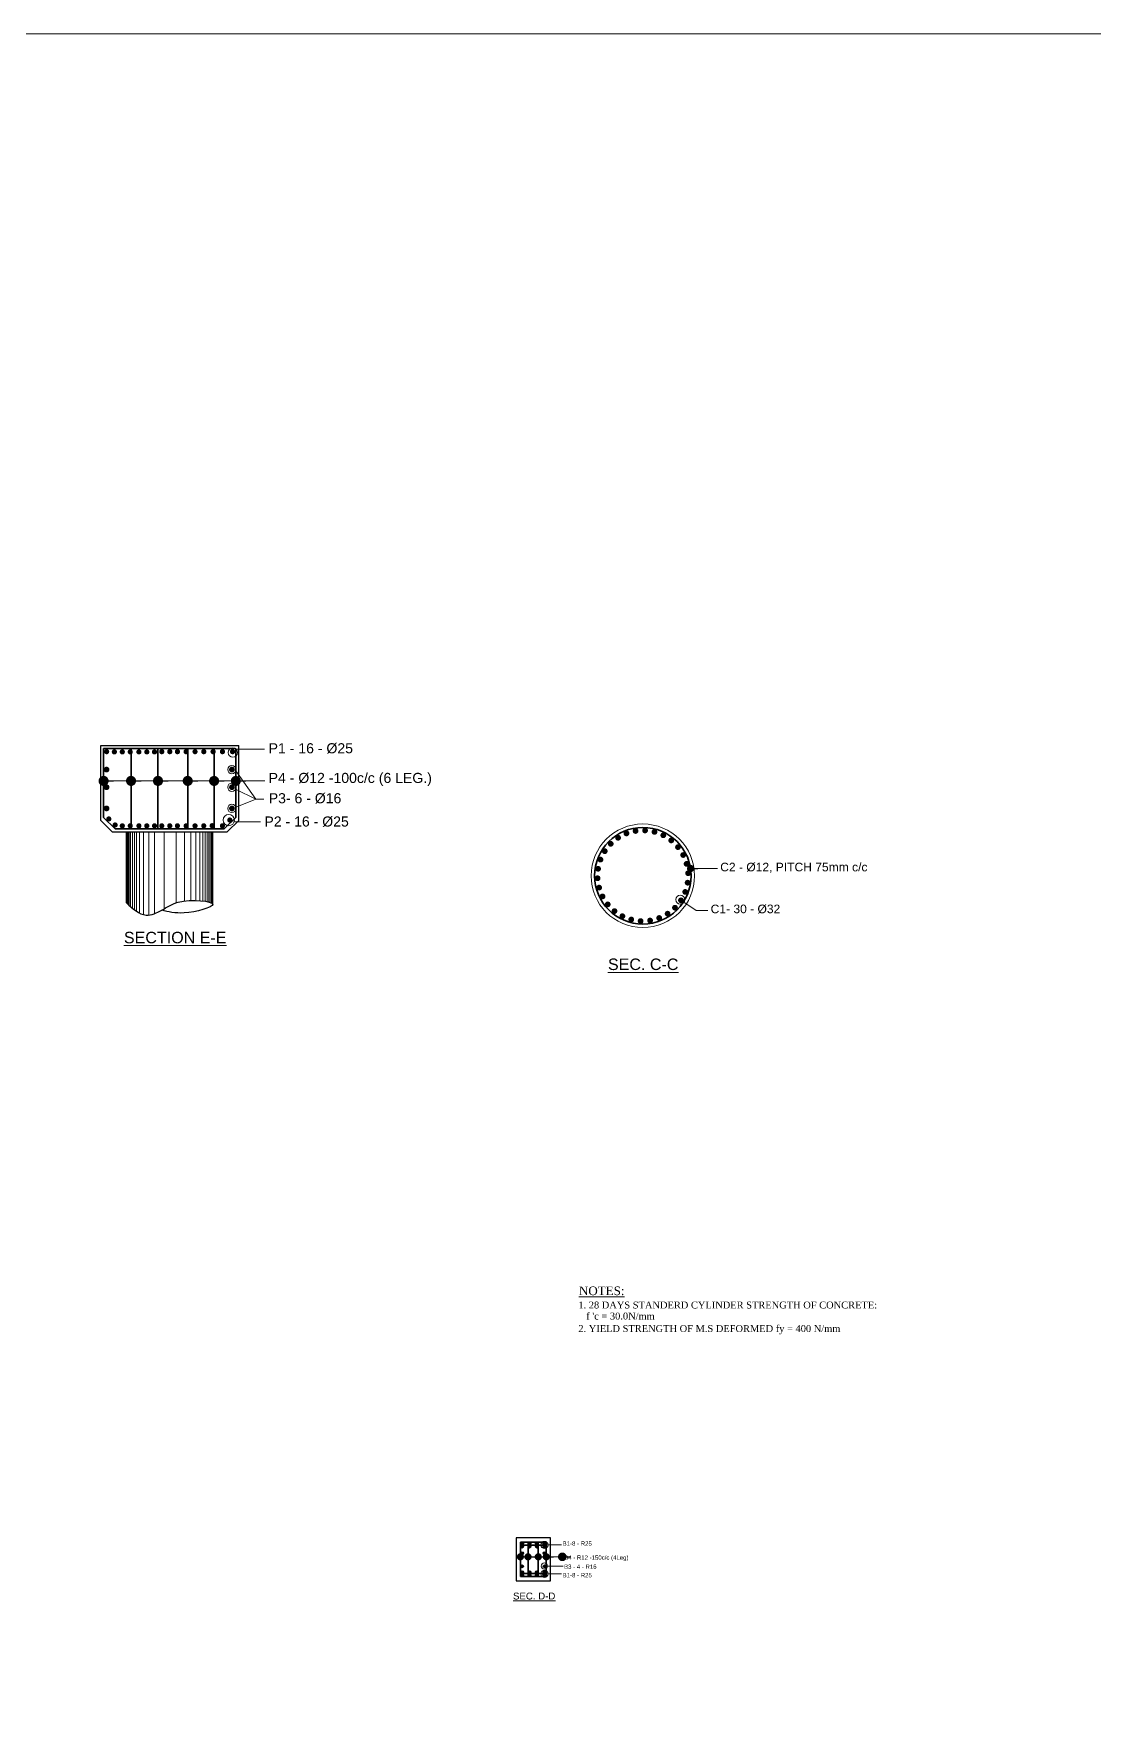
# Model space of a CAD drawing. Header units: millimetres. Extents: x -571543 to 35267, y -84886 to 197746.
# Drawn here: x -382593 to -364164, y -54530 to -25187 of the extents above; entities that cross this region are included whole.
import ezdxf

# ---------------------------------------------------------------- set-up
doc = ezdxf.new("R2010")
doc.units = ezdxf.units.MM
for name, color, linetype, lineweight in [('Dimision', 96, 'Continuous', 18), ('Hatching', 65, 'Continuous', 20), ('Rod', 12, 'Continuous', 30), ('Rod -2', 5, 'Continuous', 35), ('Text', 7, 'Continuous', 15)]:
    doc.layers.add(name, color=color, linetype=linetype, lineweight=lineweight)
doc.layers.add('Pire Line', color=11, linetype='Continuous')
doc.styles.add('ROMANS', font='arial.ttf', dxfattribs={"height": 200})
doc.styles.get("Standard").update_dxf_attribs({"font": 'times.ttf'})
doc.dimstyles.new('ISO-25', dxfattribs={"dimtxt": 175, "dimasz": 100, "dimexe": 65, "dimexo": 115.625, "dimgap": 40, "dimtad": 1, "dimtoh": 1, "dimdec": 0, "dimtxsty": 'Standard', "dimblk": 'DOT', "dimcen": 300, "dimclrd": 256, "dimclre": 256, "dimclrt": 256, "dimadec": 0, "dimazin": 0, "dimtfac": 1, "dimtdec": 0, "dimtix": 1, "dimtmove": 0, "dimatfit": 3, "dimldrblk": 'DOT', "dimfxl": 75, "dimlwd": -1, "dimarcsym": 0})

# ---------------------------------------------------------------- blocks, each defined once
blk = doc.blocks.new('r')
at = {"layer": 'Rod', "ltscale": 3, "const_width": 25}
blk.add_lwpolyline([(-12.5, 0, 1), (12.5, 0, 1)], format="xyb", close=True, dxfattribs=at)
blk = doc.blocks.new('_Dot')
at = {"color": 0, "linetype": 'ByBlock', "lineweight": -2}
blk.add_line((-0.5, 0), (-1, 0), dxfattribs=at)
at = {"color": 0, "linetype": 'ByBlock', "const_width": 0.5}
blk.add_lwpolyline([(-0.25, 0, 1), (0.25, 0, 1)], format="xyb", close=True, dxfattribs=at)
blk = doc.blocks.new('*U72')
at = {"layer": 'Dimision', "ltscale": 10, "xscale": -1.999999999995604, "yscale": 2, "zscale": 2, "rotation": 108.0000000000604}
blk.add_blockref('r', (0, 0), dxfattribs=at)
blk.add_blockref('r', (0, 0), dxfattribs=at)
blk = doc.blocks.new('*U73')
at = {"layer": 'Hatching', "color": 0, "linetype": 'ByBlock', "lineweight": -2}
for p, rotation in [((-372557, 81535), 167.9999999999996), ((-372429, 81640), 155.9999999999997), ((-372283, 81715), 143.9999999999996), ((-372124, 81758), 131.9999999999997), ((-371959, 81767), 119.9999999999998), ((-371796, 81742), 107.9999999999998), ((-371642, 81683), 95.99999999999982), ((-371504, 81594), 83.99999999999986), ((-372735, 81260), 191.9999999999996), ((-372660, 81407), 180), ((-371387, 81478), 71.99999999999984), ((-371297, 81340), 59.99999999999984), ((-372785, 80936), 215.9999999999996), ((-372777, 81101), 203.9999999999996), ((-371237, 81186), 47.99999999999991), ((-371211, 81023), 35.99999999999992), ((-372759, 80773), 227.9999999999996), ((-372699, 80620), 239.9999999999996), ((-371261, 80699), 11.99999999999999), ((-371219, 80859), 23.9999999999999), ((-372609, 80482), 251.9999999999996)]:
    blk.add_blockref('*U72', p, dxfattribs=dict(at, rotation=rotation))
at = {"layer": 'Hatching', "color": 0, "linetype": 'ByBlock', "lineweight": -2, "transparency": 16777216}
for p, rotation in [((-372492, 80365), 263.9999999999995), ((-371567, 80320), 335.9999999999994), ((-371439, 80424), 347.9999999999994), ((-372354, 80276), 275.9999999999995), ((-372200, 80218), 287.9999999999994), ((-372037, 80192), 299.9999999999994), ((-371872, 80201), 311.9999999999995), ((-371713, 80245), 323.9999999999993)]:
    blk.add_blockref('*U72', p, dxfattribs=dict(at, rotation=rotation))
at = {"layer": 'Hatching', "color": 0, "linetype": 'ByBlock', "lineweight": -2}
blk.add_blockref('*U72', (-371335, 80552), dxfattribs=at)

msp = doc.modelspace()

# ---------------------------------------------------------------- hatches: boundary and pattern name
at = {"layer": 'Rod', "ltscale": 3}
for points in [[(-374073.7, -51440.6, 1), (-374121.7, -51440.6, 1)], [(-374073.7, -51494.5, 1), (-374121.7, -51494.5, 1)], [(-374120.8, -51608.2, 1), (-374072.8, -51608.2, 1)], [(-373945.1, -51440.6, 1), (-373993.1, -51440.6, 1)], [(-373945.1, -51494.5, 1), (-373993.1, -51494.5, 1)], [(-373816.5, -51440.6, 1), (-373864.5, -51440.6, 1)], [(-373816.5, -51494.5, 1), (-373864.5, -51494.5, 1)], [(-373687.9, -51440.6, 1), (-373735.9, -51440.6, 1)], [(-373687.9, -51494.5, 1), (-373735.9, -51494.5, 1)], [(-373731.1, -51608.2, 1), (-373683.1, -51608.2, 1)], [(-374073.7, -51936.3, -1), (-374121.7, -51936.3, -1)], [(-374120.8, -51836.4, 1), (-374072.8, -51836.4, 1)], [(-373945.1, -51936.3, -1), (-373993.1, -51936.3, -1)], [(-373816.5, -51936.3, -1), (-373864.5, -51936.3, -1)], [(-373687.9, -51936.3, -1), (-373735.9, -51936.3, -1)], [(-373731.1, -51836.4, 1), (-373683.1, -51836.4, 1)], [(-374073.7, -51990.2, -1), (-374121.7, -51990.2, -1)], [(-373945.1, -51990.2, -1), (-373993.1, -51990.2, -1)], [(-373816.5, -51990.2, -1), (-373864.5, -51990.2, -1)], [(-373687.9, -51990.2, -1), (-373735.9, -51990.2, -1)]]:
    msp.add_hatch(color=256, dxfattribs=at).paths.add_polyline_path(points)

# ---------------------------------------------------------------- linework, layer by layer
at = {"layer": 'Dimision', "ltscale": 5}
for p, q in [((-379068.6, -37630), (-378577.7, -37630)), ((-378731.7, -38498.5), (-379077.7, -38005.5)), ((-379106.3, -38888.7), (-378649.8, -38888.7)), ((-373659, -51831.4), (-373381.4, -51831.4))]:
    msp.add_line(p, q, dxfattribs=at)
for points in [[(-379081.9, -38321.3), (-378731.7, -38498.5), (-378589.6, -38498.5)], [(-379061.7, -38628.4), (-378731.7, -38498.5), (-378589.6, -38498.5)], [(-371283.4, -40289.3), (-371067.9, -40431), (-370868.8, -40431)]]:
    msp.add_lwpolyline(points, dxfattribs=at)
for centre, radius in [((-379129.2, -37685.5), 82.1), ((-379146.7, -37982.8), 72.6), ((-379146.7, -38288.5), 72.6), ((-379146.7, -38656.9), 72.6), ((-379199.9, -38860.7), 97.7), ((-371347.8, -40243.7), 78.9), ((-373712.9, -51831.4), 53.9)]:
    msp.add_circle(centre, radius, dxfattribs=at)
at = {"layer": 'Hatching', "ltscale": 5}
for p, q in [((-380967.7, -40307.9), (-380967.7, -39065.2)), ((-380952.7, -40322.2), (-380952.7, -39065.2)), ((-380932.7, -40341.2), (-380932.7, -39065.2)), ((-380907.7, -40364.3), (-380907.7, -39065.2)), ((-380877.7, -40390.9), (-380877.7, -39065.2)), ((-380842.7, -40419.7), (-380842.7, -39065.2)), ((-380802.7, -40448.8), (-380802.7, -39065.2)), ((-380752.7, -40478.4), (-380752.7, -39065.2)), ((-380681.6, -40504.9), (-380681.6, -39065.2)), ((-380592.7, -40510.4), (-380592.7, -39065.2)), ((-380490.5, -40485.7), (-380490.5, -39065.2)), ((-380321.8, -40402.3), (-380321.8, -39065.2)), ((-380116.8, -40300.1), (-380116.8, -39065.2)), ((-379968.1, -40268.4), (-379968.1, -39065.2)), ((-379862.7, -40259.7), (-379862.7, -39065.2)), ((-379773.8, -40258.3), (-379773.8, -39065.2)), ((-379702.7, -40261), (-379702.7, -39065.2)), ((-379652.7, -40265.2), (-379652.7, -39065.2)), ((-379612.7, -40270.1), (-379612.7, -39065.2)), ((-379577.7, -40276), (-379577.7, -39065.2)), ((-379547.7, -40282.8), (-379547.7, -39065.2)), ((-379522.7, -40290.3), (-379522.7, -39065.2)), ((-379502.7, -40298.7), (-379502.7, -39065.2)), ((-379487.7, -40308.2), (-379487.7, -39065.2))]:
    msp.add_line(p, q, dxfattribs=at)
at = {"layer": 'Hatching', "ltscale": 3}
msp.add_lwpolyline([(-471658.2, -25187.2), (-323980.8, -25187.2), (-323980.8, -84885.6), (-471658.2, -84885.6)], close=True, dxfattribs=at)
msp.add_circle((-371998, -39828.1), 900, dxfattribs=at)
at = {"layer": 'Pire Line', "ltscale": 10}
for p, q in [((-381427.7, -38865.2), (-381427.7, -37565.2)), ((-381427.7, -37565.2), (-379027.7, -37565.2)), ((-379027.7, -38865.2), (-379027.7, -37565.2)), ((-381227.7, -39065.2), (-381427.7, -38865.2)), ((-379227.7, -39065.2), (-379027.7, -38865.2)), ((-381227.7, -39065.2), (-379227.7, -39065.2))]:
    msp.add_line(p, q, dxfattribs=at)
at = {"layer": 'Pire Line', "ltscale": 5}
for p, q in [((-379477.7, -40326.1), (-379477.7, -39065.2)), ((-374202.6, -51340.4), (-374202.6, -52090.4)), ((-373602.6, -51340.4), (-374202.6, -51340.4)), ((-373602.6, -52090.4), (-373602.6, -51340.4)), ((-374202.6, -52090.4), (-373602.6, -52090.4))]:
    msp.add_line(p, q, dxfattribs=at)
at = {"layer": 'Pire Line', "ltscale": 3}
msp.add_lwpolyline([(-380977.7, -40298.3), (-380977.7, -39065.2)], dxfattribs=at)
at = {"layer": 'Pire Line', "ltscale": 5}
msp.add_spline([(-380977.7, -40298.3), (-380636.1, -40511.6), (-380366.9, -40428.1), (-380079.2, -40289), (-379477.7, -40326.1), (-379977.1, -40474.5), (-380366.9, -40428.1)], degree=3, dxfattribs=at)
at = {"layer": 'Rod'}
for centre in [(-374097.7, -51440.6), (-374097.7, -51494.5), (-374096.8, -51608.2), (-373969.1, -51440.6), (-373969.1, -51494.5), (-373840.5, -51440.6), (-373840.5, -51494.5), (-373711.9, -51440.6), (-373711.9, -51494.5), (-373707.1, -51608.2), (-374097.7, -51936.3), (-374096.8, -51836.4), (-373969.1, -51936.3), (-373840.5, -51936.3), (-373711.9, -51936.3), (-373707.1, -51836.4), (-374097.7, -51990.2), (-373969.1, -51990.2), (-373840.5, -51990.2), (-373711.9, -51990.2)]:
    msp.add_circle(centre, 24, dxfattribs=at)
at = {"layer": 'Rod -2', "ltscale": 0.02}
for p, q in [((-381377.7, -38815.2), (-381377.7, -37615.2)), ((-381377.7, -37615.2), (-379097.7, -37615.2)), ((-380900.3, -39015.2), (-380900.3, -37615.2)), ((-380431.5, -39015.2), (-380431.5, -37615.2)), ((-379914.4, -39015.2), (-379914.4, -37615.2)), ((-379455.5, -39015.2), (-379455.5, -37615.2)), ((-379077.7, -38815.2), (-379077.7, -37635.2)), ((-381177.7, -39015.2), (-381377.7, -38815.2)), ((-381177.7, -39015.2), (-379277.7, -39015.2)), ((-379277.7, -39015.2), (-379077.7, -38815.2))]:
    msp.add_line(p, q, dxfattribs=at)
at = {"layer": 'Rod -2', "ltscale": 5}
for p, q in [((-374127.6, -51415.4), (-374127.6, -52015.4)), ((-373677.6, -51415.4), (-374127.6, -51415.4)), ((-374127.6, -51470), (-373677.6, -51470)), ((-373995.7, -51415.4), (-373995.7, -52015.4)), ((-373817.4, -51415.4), (-373817.4, -52015.4)), ((-373677.6, -52015.4), (-373677.6, -51415.4)), ((-374127.6, -51960.8), (-373677.6, -51960.8)), ((-374127.6, -52015.4), (-373677.6, -52015.4))]:
    msp.add_line(p, q, dxfattribs=at)
at = {"layer": 'Rod -2', "ltscale": 0.02}
msp.add_circle((-371998, -39828.1), 840, dxfattribs=at)
msp.add_arc((-379097.7, -37635.2), 20, 0, 90, dxfattribs=at)

# ---------------------------------------------------------------- block references
at = {"layer": 'Dimision', "ltscale": 10, "rotation": 352.2857142857188}
for p, xscale, yscale, zscale in [((-381325, -37670.6), -1.799999999990562, 1.799999999961074, 1.8), ((-381325, -37670.6), -1.799999999990562, 1.799999999961074, 1.8), ((-381190.5, -37674.7), -1.799999999990562, 1.799999999961074, 1.8), ((-381190.5, -37674.7), -1.799999999990562, 1.799999999961074, 1.8), ((-381052.4, -37674.7), -1.799999999990562, 1.799999999961074, 1.8), ((-381052.4, -37674.7), -1.799999999990562, 1.799999999961074, 1.8), ((-380914.2, -37674.7), -1.799999999990562, 1.799999999961074, 1.8), ((-380914.2, -37674.7), -1.799999999990562, 1.799999999961074, 1.8), ((-380763.5, -37674.7), -1.799999999990562, 1.799999999961074, 1.8), ((-380626.2, -37674.7), -1.799999999990562, 1.799999999961074, 1.8), ((-380626.2, -37674.7), -1.799999999990562, 1.799999999961074, 1.8), ((-380492.4, -37674.7), -1.799999999990562, 1.799999999961074, 1.8), ((-380366, -37670.6), -1.799999999990562, 1.799999999961074, 1.8), ((-380366, -37670.6), -1.799999999990562, 1.799999999961074, 1.8), ((-380226.5, -37670.6), -1.799999999990562, 1.799999999961074, 1.8), ((-380226.5, -37670.6), -1.799999999990562, 1.799999999961074, 1.8), ((-380093.4, -37670.6), -1.799999999990562, 1.799999999961074, 1.8), ((-380093.4, -37670.6), -1.799999999990562, 1.799999999961074, 1.8), ((-379942.1, -37670.6), -1.799999999990562, 1.799999999961074, 1.8), ((-379942.1, -37670.6), -1.799999999990562, 1.799999999961074, 1.8), ((-379787.2, -37670.6), -1.799999999990562, 1.799999999961074, 1.8), ((-379787.2, -37670.6), -1.799999999990562, 1.799999999961074, 1.8), ((-379635.3, -37670.6), -1.799999999990562, 1.799999999961074, 1.8), ((-379635.3, -37670.6), -1.799999999990562, 1.799999999961074, 1.8), ((-379473.5, -37670.6), -1.799999999990562, 1.799999999961074, 1.8), ((-379473.5, -37670.6), -1.799999999990562, 1.799999999961074, 1.8), ((-379310.5, -37670.6), -1.799999999990562, 1.799999999961074, 1.8), ((-379310.5, -37670.6), -1.799999999990562, 1.799999999961074, 1.8), ((-379134.8, -37670.6), -1.799999999990562, 1.799999999961074, 1.8), ((-379134.8, -37670.6), -1.799999999990562, 1.799999999961074, 1.8), ((-381326.6, -37982.3), -1.999999999989513, 1.999999999956799, 2), ((-381326.6, -37982.3), -1.999999999989513, 1.999999999956799, 2), ((-379144.9, -37982.3), -1.999999999989513, 1.999999999956799, 2), ((-379144.9, -37982.3), -1.999999999989513, 1.999999999956799, 2), ((-381326.6, -38288.5), -1.999999999989513, 1.999999999957026, 2), ((-381326.6, -38288.5), -1.999999999989513, 1.999999999957026, 2), ((-379144.9, -38288.5), -1.999999999989513, 1.999999999957026, 2), ((-379144.9, -38288.5), -1.999999999989513, 1.999999999957026, 2), ((-381326.6, -38658), -1.999999999989513, 1.999999999957026, 2), ((-381326.6, -38658), -1.999999999989513, 1.999999999957026, 2), ((-379144.9, -38658), -1.999999999989513, 1.999999999957026, 2), ((-379144.9, -38658), -1.999999999989513, 1.999999999957026, 2), ((-381287, -38839.9), -1.799999999990562, 1.799999999961074, 1.8), ((-381287, -38839.9), -1.799999999990562, 1.799999999961074, 1.8), ((-381177.7, -38945.4), -1.799999999990562, 1.799999999961074, 1.8), ((-381177.7, -38945.4), -1.799999999990562, 1.799999999961074, 1.8), ((-381052.4, -38960.3), -1.799999999990562, 1.799999999961074, 1.8), ((-381052.4, -38960.3), -1.799999999990562, 1.799999999961074, 1.8), ((-380914.2, -38960.3), -1.799999999990562, 1.799999999961074, 1.8), ((-380914.2, -38960.3), -1.799999999990562, 1.799999999961074, 1.8), ((-380763.5, -38960.3), -1.799999999990562, 1.799999999961074, 1.8), ((-380626.2, -38960.3), -1.799999999990562, 1.799999999961074, 1.8), ((-380626.2, -38960.3), -1.799999999990562, 1.799999999961074, 1.8), ((-380492.4, -38960.3), -1.799999999990562, 1.799999999961074, 1.8), ((-380366, -38960.3), -1.799999999990562, 1.799999999961074, 1.8), ((-380366, -38960.3), -1.799999999990562, 1.799999999961074, 1.8), ((-380226.5, -38960.3), -1.799999999990562, 1.799999999961074, 1.8), ((-380226.5, -38960.3), -1.799999999990562, 1.799999999961074, 1.8), ((-380093.4, -38960.3), -1.799999999990562, 1.799999999961074, 1.8), ((-380093.4, -38960.3), -1.799999999990562, 1.799999999961074, 1.8), ((-379942.1, -38960.3), -1.799999999990562, 1.799999999961074, 1.8), ((-379942.1, -38960.3), -1.799999999990562, 1.799999999961074, 1.8), ((-379787.2, -38960.3), -1.799999999990562, 1.799999999961074, 1.8), ((-379787.2, -38960.3), -1.799999999990562, 1.799999999961074, 1.8), ((-379635.3, -38960.3), -1.799999999990562, 1.799999999961074, 1.8), ((-379635.3, -38960.3), -1.799999999990562, 1.799999999961074, 1.8), ((-379490.2, -38958.3), -1.799999999990562, 1.799999999961074, 1.8), ((-379490.2, -38958.3), -1.799999999990562, 1.799999999961074, 1.8), ((-379310.5, -38960.3), -1.799999999990562, 1.799999999961074, 1.8), ((-379310.5, -38960.3), -1.799999999990562, 1.799999999961074, 1.8), ((-379182.7, -38859.5), -1.799999999990562, 1.799999999961074, 1.8), ((-379182.7, -38859.5), -1.799999999990562, 1.799999999961074, 1.8)]:
    msp.add_blockref('r', p, dxfattribs=dict(at, xscale=xscale, yscale=yscale, zscale=zscale))
at = {"layer": 'Dimision', "ltscale": 10}
for p in [(-381348.7, -37982.3), (-381348.7, -38288.5), (-381348.7, -38658)]:
    msp.add_blockref('r', p, dxfattribs=at)
at = {"layer": 'Dimision', "ltscale": 10, "xscale": -1}
msp.add_blockref('r', (-379144.9, -37982.3), dxfattribs=at)
at = {"layer": 'Hatching'}
msp.add_blockref('*U73', (0, -120807.8), dxfattribs=at)

# ---------------------------------------------------------------- texts
at = {"layer": 'Text', "style": 'ROMANS'}
for s, height, p in [('P1 - 16 - %%C25', 175, (-378507.1, -37698.9)), ('P4 - %%C12 -100c/c (6 LEG.)', 175, (-378507, -38214.6)), ('P3- 6 - %%C16', 175, (-378505.3, -38567.5)), ('P2 - 16 - %%C25', 175, (-378580.1, -38972.7)), ('C2 - %%C12, PITCH 75mm c/c', 150, (-370652.2, -39751.8)), ('C1- 30 - %%C32', 150, (-370818.8, -40480.2)), ('%%USECTION E-E', 200, (-381024.9, -41003)), ('%%USEC. C-C', 200, (-372605.3, -41467.7)), ('  B1-8 - R25 ', 75, (-373450.7, -51477.3)), ('B4 - R12 -150c/c (4Leg)', 75, (-373366, -51721.4)), ('B3 - 4 - R16 ', 75, (-373368, -51879.6)), ('  B1-8 - R25 ', 75, (-373450.7, -52027.6)), ('%%USEC. D-D', 120, (-374256, -52412.9))]:
    msp.add_text(s, height=height, dxfattribs=at).set_placement(p)
at = {"layer": 'Text'}
for s, height, p in [('%%UNOTES:', 150, (-373110.1, -47120.7)), ('1. 28 DAYS STANDERD CYLINDER STRENGTH OF CONCRETE:', 120, (-373120.1, -47352.5)), (" f 'c = 30.0N/mm ", 120, (-373028.1, -47544.9)), ('2. YIELD STRENGTH OF M.S DEFORMED fy = 400 N/mm  ', 120, (-373120.1, -47761.6))]:
    msp.add_text(s, height=height, dxfattribs=at).set_placement(p)

# ---------------------------------------------------------------- leaders
at = {"layer": 'Dimision', "ltscale": 5}
for points, override in [([(-381377.7, -38179.5), (-378575, -38179.5)], {"dimasz": 175, "dimtad": 0}), ([(-380900.3, -38179.5), (-378575, -38179.5)], {"dimasz": 175, "dimtad": 0}), ([(-380431.5, -38179.5), (-378915.7, -38179.5)], {"dimasz": 175, "dimtad": 0}), ([(-379914.4, -38179.5), (-378575, -38179.5)], {"dimasz": 175, "dimtad": 0}), ([(-379455.5, -38179.5), (-378575, -38179.5)], {"dimasz": 175, "dimtad": 0}), ([(-379077.7, -38179.5), (-378575, -38179.5)], {"dimasz": 175, "dimtad": 0}), ([(-371167.3, -39702.6), (-370700.1, -39702.6)], {"dimasz": 125, "dimtad": 0}), ([(-373710.2, -51464.3), (-373413.1, -51464.3)], {"dimasz": 125, "dimtad": 0, "dimldrblk": 'DotBlank'}), ([(-374128.7, -51671.1), (-373380.5, -51671.1)], {"dimasz": 125, "dimtad": 0}), ([(-373995.7, -51671.1), (-373675.6, -51671.1)], {"dimasz": 125, "dimtad": 0}), ([(-373817.4, -51671.1), (-373549, -51671.1)], {"dimasz": 125, "dimtad": 0}), ([(-373710.2, -51966.5), (-373413.1, -51966.5)], {"dimasz": 125, "dimtad": 0, "dimldrblk": 'DotBlank'}), ([(-373677.6, -51671.1), (-373380.5, -51671.1)], {"dimasz": 125, "dimtad": 0}), ([(-373399, -51671.1), (-373380.5, -51671.1)], {"dimasz": 150, "dimtad": 0})]:
    msp.add_leader(points, dimstyle='ISO-25', override=override, dxfattribs=at)

doc.saveas('drawing.dxf')
